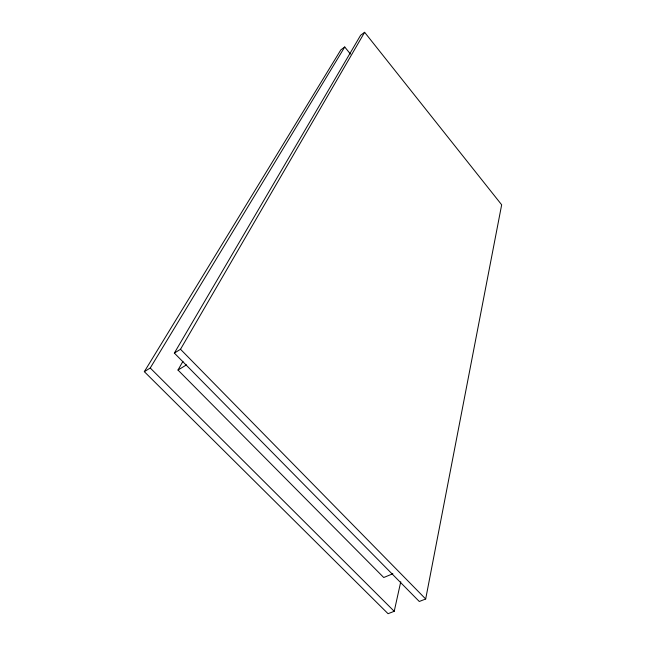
<?xml version="1.0" encoding="UTF-8"?>
<svg xmlns="http://www.w3.org/2000/svg" width="646" height="646" viewBox="0 0 646 646"><rect width="100%" height="100%" fill="white"/><g stroke="black" fill="none" stroke-linecap="round" stroke-linejoin="round"><path stroke-width="0.97" d="M425.682 598.995L501.667 204.79L364.627 32.3L360.613 35.264L174.355 353.079L419.294 601.491L425.682 598.995L180.509 349.268L364.627 32.3M350.447 54.054L344.746 46.98L340.83 49.879L144.333 371.668L388.06 613.7L394.221 611.294L400.754 581.763M392.865 573.745L383.74 577.516L177.989 370.045L182.947 361.324M144.333 371.668L150.243 368.01L344.746 46.98M174.355 353.079L180.509 349.268M177.989 370.045L186.508 364.877M150.243 368.01L394.221 611.294"/></g></svg>
